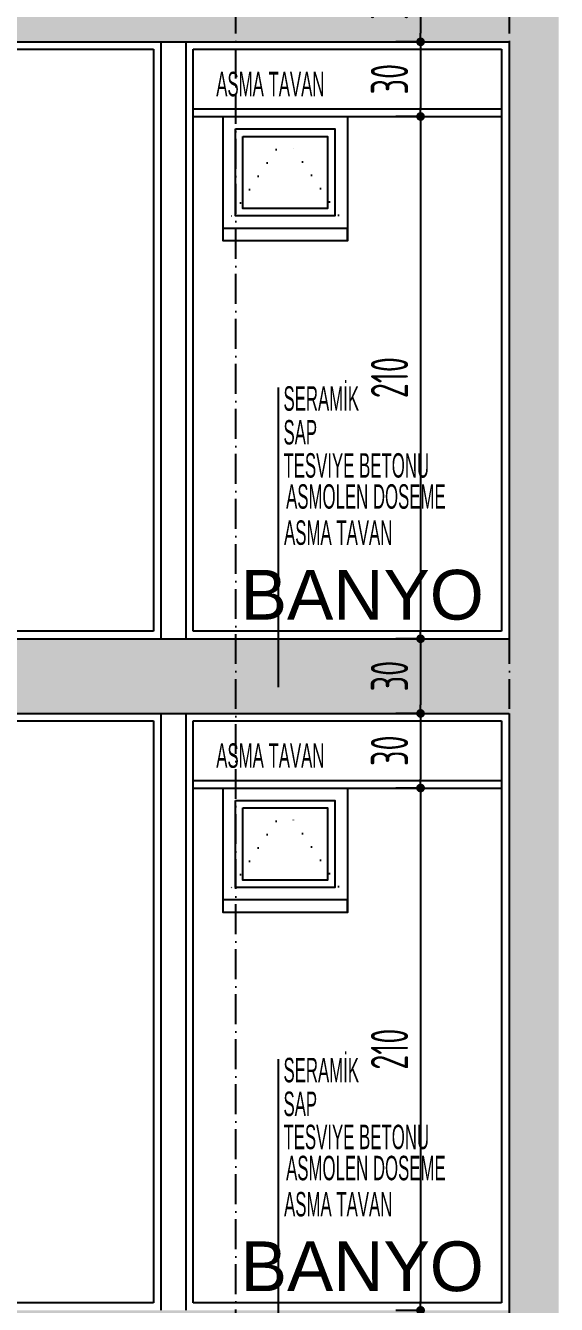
# Model space of a CAD drawing. Extents: x 41749 to 92598, y -24291 to 29432.
# Drawn here: x 72571 to 72785, y -22846 to -22332 of the extents above; entities that cross this region are included whole.
import ezdxf

# ---------------------------------------------------------------- set-up
doc = ezdxf.new("R2010")
doc.units = 0
doc.header["$MEASUREMENT"] = 0
doc.header["$PDMODE"] = 3
doc.linetypes.add('ACAD_ISO10W100', pattern=[18, 12, -3, 0, -3])
doc.linetypes.add('DOT', pattern=[6.35, 0, -6.35])
doc.layers.get('0').update_dxf_attribs({"linetype": 'CONTINUOUS'})
doc.layers.get('Defpoints').update_dxf_attribs({"linetype": 'CONTINUOUS'})
for name, color, linetype in [('AKS', 10, 'CONTINUOUS'), ('DUVAR', 6, 'CONTINUOUS'), ('İÇ ÖLÇÜ', 95, 'CONTINUOUS'), ('KOLON', 5, 'CONTINUOUS'), ('MAHAL', 21, 'CONTINUOUS'), ('P', 7, 'DOT'), ('SIVA', 7, 'CONTINUOUS'), ('SıVA', 7, 'CONTINUOUS'), ('tar', 12, 'CONTINUOUS')]:
    doc.layers.add(name, color=color, linetype=linetype)
doc.layers.add('Yazı 1_20', color=7, linetype='CONTINUOUS', lineweight=25)
doc.styles.add('ARIALNARROW', font='ARIALN.TTF')
doc.styles.add('mahal', font='arial.ttf', dxfattribs={"height": 70})
doc.styles.add('OLCU', font='isocpeur.ttf', dxfattribs={"width": 0.59})
doc.dimstyles.new('OLCU3', dxfattribs={"dimscale": 0.5, "dimtxt": 30, "dimasz": 7, "dimexe": 20, "dimexo": 0, "dimgap": 10, "dimtad": 1, "dimdec": 4, "dimrnd": 0.5, "dimdsep": 46, "dimtxsty": 'OLCU', "dimblk1": 'DOT', "dimblk2": 'DOT', "dimsah": 1, "dimcen": 0.09, "dimclrt": 4, "dimadec": 0, "dimazin": 0, "dimtfac": 1, "dimtdec": 4, "dimtix": 1, "dimtmove": 2, "dimatfit": 3, "dimfxl": 0, "dimtolj": 1, "dimtzin": 0, "dimarcsym": 0})

# ---------------------------------------------------------------- blocks, each defined once
blk = doc.blocks.new('DOT')
at = {"color": 0, "linetype": 'ByBlock'}
blk.add_line((-0.5, 0), (-1, 0), dxfattribs=at)
at = {"color": 0, "linetype": 'ByBlock', "const_width": 0.5}
blk.add_lwpolyline([(-0.25, 0, 1), (0.25, 0, 1)], format="xyb", close=True, dxfattribs=at)
blk = doc.blocks.new('*D87')
at = {"layer": 'Defpoints', "color": 0, "transparency": 16777216}
for p in [(72731.58, -22308.23), (72729.9, -22338.23), (72731.58, -22338.23)]:
    blk.add_point(p, dxfattribs=at)
at = {"layer": 'İÇ ÖLÇÜ', "color": 0, "lineweight": -2, "transparency": 16777216}
for p, q in [((72730.02, -22308.23), (72719.9, -22308.23)), ((72729.9, -22311.73), (72729.9, -22334.73)), ((72730.02, -22338.23), (72719.9, -22338.23))]:
    blk.add_line(p, q, dxfattribs=at)
at = {"layer": 'İÇ ÖLÇÜ', "color": 0, "lineweight": -2, "transparency": 16777216, "xscale": 3.5, "yscale": 3.5, "zscale": 3.5}
for p, rotation in [((72729.9, -22308.23), 90), ((72729.9, -22338.23), 270)]:
    blk.add_blockref('DOT', p, dxfattribs=dict(at, rotation=rotation))
at = {"layer": 'İÇ ÖLÇÜ', "color": 4, "transparency": 16777216, "insert": (72717.4, -22323.23), "char_height": 15, "attachment_point": 5, "rotation": 90, "style": 'OLCU'}
blk.add_mtext('\\A1;30', dxfattribs=at)
blk = doc.blocks.new('*D88')
at = {"layer": 'Defpoints', "color": 0, "transparency": 16777216}
for p in [(72731.58, -22338.23), (72729.9, -22368.23), (72738.94, -22368.23)]:
    blk.add_point(p, dxfattribs=at)
at = {"layer": 'İÇ ÖLÇÜ', "color": 0, "lineweight": -2, "transparency": 16777216}
for p, q in [((72730.02, -22338.23), (72719.9, -22338.23)), ((72729.9, -22341.73), (72729.9, -22364.73)), ((72730.02, -22368.23), (72719.9, -22368.23))]:
    blk.add_line(p, q, dxfattribs=at)
at = {"layer": 'İÇ ÖLÇÜ', "color": 0, "lineweight": -2, "transparency": 16777216, "xscale": 3.5, "yscale": 3.5, "zscale": 3.5}
for p, rotation in [((72729.9, -22338.23), 90), ((72729.9, -22368.23), 270)]:
    blk.add_blockref('DOT', p, dxfattribs=dict(at, rotation=rotation))
at = {"layer": 'İÇ ÖLÇÜ', "color": 4, "transparency": 16777216, "insert": (72717.4, -22353.23), "char_height": 15, "attachment_point": 5, "rotation": 90, "style": 'OLCU'}
blk.add_mtext('\\A1;30', dxfattribs=at)
blk = doc.blocks.new('*D89')
at = {"layer": 'Defpoints', "color": 0, "transparency": 16777216}
for p in [(72738.94, -22368.23), (72729.9, -22578.23), (72750.37, -22578.23)]:
    blk.add_point(p, dxfattribs=at)
at = {"layer": 'İÇ ÖLÇÜ', "color": 0, "lineweight": -2, "transparency": 16777216}
for p, q in [((72730.02, -22368.23), (72719.9, -22368.23)), ((72729.9, -22371.73), (72729.9, -22574.73)), ((72730.02, -22578.23), (72719.9, -22578.23))]:
    blk.add_line(p, q, dxfattribs=at)
at = {"layer": 'İÇ ÖLÇÜ', "color": 0, "lineweight": -2, "transparency": 16777216, "xscale": 3.5, "yscale": 3.5, "zscale": 3.5}
for p, rotation in [((72729.9, -22368.23), 90), ((72729.9, -22578.23), 270)]:
    blk.add_blockref('DOT', p, dxfattribs=dict(at, rotation=rotation))
at = {"layer": 'İÇ ÖLÇÜ', "color": 4, "transparency": 16777216, "insert": (72717.4, -22473.23), "char_height": 15, "attachment_point": 5, "rotation": 90, "style": 'OLCU'}
blk.add_mtext('\\A1;210', dxfattribs=at)
blk = doc.blocks.new('*D90')
at = {"layer": 'Defpoints', "color": 0, "transparency": 16777216}
for p in [(72731.58, -22578.23), (72729.9, -22608.23), (72731.58, -22608.23)]:
    blk.add_point(p, dxfattribs=at)
at = {"layer": 'İÇ ÖLÇÜ', "color": 0, "lineweight": -2, "transparency": 16777216}
for p, q in [((72730.02, -22578.23), (72719.9, -22578.23)), ((72729.9, -22581.73), (72729.9, -22604.73)), ((72730.02, -22608.23), (72719.9, -22608.23))]:
    blk.add_line(p, q, dxfattribs=at)
at = {"layer": 'İÇ ÖLÇÜ', "color": 0, "lineweight": -2, "transparency": 16777216, "xscale": 3.5, "yscale": 3.5, "zscale": 3.5}
for p, rotation in [((72729.9, -22578.23), 90), ((72729.9, -22608.23), 270)]:
    blk.add_blockref('DOT', p, dxfattribs=dict(at, rotation=rotation))
at = {"layer": 'İÇ ÖLÇÜ', "color": 4, "transparency": 16777216, "insert": (72717.4, -22593.23), "char_height": 15, "attachment_point": 5, "rotation": 90, "style": 'OLCU'}
blk.add_mtext('\\A1;30', dxfattribs=at)
blk = doc.blocks.new('*D91')
at = {"layer": 'Defpoints', "color": 0, "transparency": 16777216}
for p in [(72731.58, -22608.23), (72729.9, -22638.23), (72738.94, -22638.23)]:
    blk.add_point(p, dxfattribs=at)
at = {"layer": 'İÇ ÖLÇÜ', "color": 0, "lineweight": -2, "transparency": 16777216}
for p, q in [((72730.02, -22608.23), (72719.9, -22608.23)), ((72729.9, -22611.73), (72729.9, -22634.73)), ((72730.02, -22638.23), (72719.9, -22638.23))]:
    blk.add_line(p, q, dxfattribs=at)
at = {"layer": 'İÇ ÖLÇÜ', "color": 0, "lineweight": -2, "transparency": 16777216, "xscale": 3.5, "yscale": 3.5, "zscale": 3.5}
for p, rotation in [((72729.9, -22608.23), 90), ((72729.9, -22638.23), 270)]:
    blk.add_blockref('DOT', p, dxfattribs=dict(at, rotation=rotation))
at = {"layer": 'İÇ ÖLÇÜ', "color": 4, "transparency": 16777216, "insert": (72717.4, -22623.23), "char_height": 15, "attachment_point": 5, "rotation": 90, "style": 'OLCU'}
blk.add_mtext('\\A1;30', dxfattribs=at)
blk = doc.blocks.new('*D92')
at = {"layer": 'Defpoints', "color": 0, "transparency": 16777216}
for p in [(72738.94, -22638.23), (72729.9, -22848.23), (72750.37, -22848.23)]:
    blk.add_point(p, dxfattribs=at)
at = {"layer": 'İÇ ÖLÇÜ', "color": 0, "lineweight": -2, "transparency": 16777216}
for p, q in [((72730.02, -22638.23), (72719.9, -22638.23)), ((72729.9, -22641.73), (72729.9, -22844.73)), ((72730.02, -22848.23), (72719.9, -22848.23))]:
    blk.add_line(p, q, dxfattribs=at)
at = {"layer": 'İÇ ÖLÇÜ', "color": 0, "lineweight": -2, "transparency": 16777216, "xscale": 3.5, "yscale": 3.5, "zscale": 3.5}
for p, rotation in [((72729.9, -22638.23), 90), ((72729.9, -22848.23), 270)]:
    blk.add_blockref('DOT', p, dxfattribs=dict(at, rotation=rotation))
at = {"layer": 'İÇ ÖLÇÜ', "color": 4, "transparency": 16777216, "insert": (72717.4, -22743.23), "char_height": 15, "attachment_point": 5, "rotation": 90, "style": 'OLCU'}
blk.add_mtext('\\A1;210', dxfattribs=at)

msp = doc.modelspace()

# ---------------------------------------------------------------- hatches: boundary and pattern name
at = {"layer": 'tar'}
h = msp.add_hatch(dxfattribs=at)
h.set_pattern_fill('ANSI33', color=256, scale=40, style=0)
h.paths.add_polyline_path([(73355.47336, -23448.22794), (73335.47336, -23448.22794), (73335.47336, -23668.22794), (73355.47336, -23668.22794)], flags=16)
h.paths.add_polyline_path([(73890.47336, -22038.22794), (73335.47336, -22038.22794), (73335.47336, -22068.22794), (73850.47341, -22068.22792), (73850.47349, -22068.22787), (73890.47345, -22068.22798)])
h.paths.add_polyline_path([(73335.47336, -22104.50656), (73335.47336, -22088.85294), (73278.92352, -22088.85294), (73278.92352, -22105.72794), (73239.85133, -22105.72794), (73239.85133, -22122.60294), (73215.47336, -22122.60294), (73215.47336, -22139.47794), (73190.47336, -22139.47794), (73190.47336, -22156.35294), (73165.47336, -22156.35294), (73165.47336, -22173.22794), (73140.47336, -22173.22794), (73140.47336, -22190.10294), (73115.47336, -22190.10294), (73115.47336, -22206.97794), (73090.47336, -22206.97794), (73090.47336, -22223.85294), (73061.09539, -22223.85294), (73061.09539, -22240.72794), (73022.0232, -22240.72794), (73022.0232, -22257.60294), (72965.47336, -22257.60294), (72965.47336, -22272.60294), (73025.12398, -22272.60294), (73067.82647, -22254.16003), (73098.41545, -22236.58942), (73123.86545, -22219.41067), (73148.86545, -22202.53567), (73173.86545, -22185.66067), (73198.86545, -22168.78567), (73223.93842, -22151.86141), (73247.16506, -22135.78339), (73284.05961, -22119.8489)], flags=17)
h.paths.add_polyline_path([(73850.47324, -22308.22794), (73829.09812, -22308.22794), (73335.47336, -22308.22794), (73335.47336, -22338.22794), (73830.47338, -22338.22792), (73830.47338, -22328.22785), (73850.47324, -22328.22794)])
h.paths.add_polyline_path([(73335.47336, -22358.85294), (73278.92352, -22358.85294), (73278.92352, -22375.72794), (73239.85133, -22375.72794), (73239.85133, -22392.60294), (73215.47336, -22392.60294), (73215.47336, -22409.47794), (73190.47336, -22409.47794), (73190.47336, -22426.35294), (73165.47336, -22426.35294), (73165.47336, -22443.22794), (73140.47336, -22443.22794), (73140.47336, -22460.10294), (73115.47336, -22460.10294), (73115.47336, -22476.97794), (73090.47336, -22476.97794), (73090.47336, -22493.85294), (73061.09539, -22493.85294), (73061.09539, -22510.72794), (73022.0232, -22510.72794), (73022.0232, -22527.60294), (72965.47336, -22527.60294), (72965.47336, -22542.60294), (73025.12398, -22542.60294), (73067.82647, -22524.16003), (73098.41545, -22506.58942), (73123.86545, -22489.41067), (73148.86545, -22472.53567), (73173.86545, -22455.66067), (73198.86545, -22438.78567), (73223.93842, -22421.86141), (73247.16506, -22405.78339), (73284.05961, -22389.8489), (73335.47336, -22374.50656)], flags=17)
h.paths.add_polyline_path([(73223.93842, -22691.86141), (73247.16506, -22675.78339), (73284.05961, -22659.8489), (73335.47336, -22644.50656), (73335.47336, -22628.85294), (73278.92352, -22628.85294), (73278.92352, -22645.72794), (73239.85133, -22645.72794), (73239.85133, -22662.60294), (73215.47336, -22662.60294), (73215.47336, -22679.47794), (73190.47336, -22679.47794), (73190.47336, -22696.35294), (73165.47336, -22696.35294), (73165.47336, -22713.22794), (73140.47336, -22713.22794), (73140.47336, -22730.10294), (73115.47336, -22730.10294), (73115.47336, -22746.97794), (73090.47336, -22746.97794), (73090.47336, -22763.85294), (73061.09539, -22763.85294), (73061.09539, -22780.72794), (73022.0232, -22780.72794), (73022.0232, -22797.60294), (72965.47336, -22797.60294), (72965.47336, -22812.60294), (73025.12398, -22812.60294), (73067.82647, -22794.16003), (73098.41545, -22776.58942), (73123.86545, -22759.41067), (73148.86545, -22742.53567), (73173.86545, -22725.66067), (73198.86545, -22708.78567)], flags=17)
h.paths.add_polyline_path([(73850.47324, -22578.22794), (73829.09812, -22578.22794), (73335.47336, -22578.22794), (73335.47336, -22608.22794), (73830.47338, -22608.22792), (73830.47338, -22598.22785), (73850.47324, -22598.22794)])
h.paths.add_polyline_path([(73850.47324, -22848.22794), (73829.09812, -22848.22794), (73335.47336, -22848.22794), (73335.47336, -22878.22794), (73830.47338, -22878.22792), (73830.47338, -22868.22785), (73850.47324, -22868.22794)])
h.paths.add_polyline_path([(73198.86545, -22978.78567), (73223.93842, -22961.86141), (73247.16506, -22945.78339), (73284.05961, -22929.8489), (73335.47336, -22914.50656), (73335.47336, -22898.85294), (73278.92352, -22898.85294), (73278.92352, -22915.72794), (73239.85133, -22915.72794), (73239.85133, -22932.60294), (73215.47336, -22932.60294), (73215.47336, -22949.47794), (73190.47336, -22949.47794), (73190.47336, -22966.35294), (73165.47336, -22966.35294), (73165.47336, -22983.22794), (73140.47336, -22983.22794), (73140.47336, -23000.10294), (73115.47336, -23000.10294), (73115.47336, -23016.97794), (73090.47336, -23016.97794), (73090.47336, -23033.85294), (73061.09539, -23033.85294), (73061.09539, -23050.72794), (73022.0232, -23050.72794), (73022.0232, -23067.60294), (72965.47336, -23067.60294), (72965.47336, -23082.60294), (73025.12398, -23082.60294), (73067.82647, -23064.16003), (73098.41545, -23046.58942), (73123.86545, -23029.41067), (73148.86545, -23012.53567), (73173.86545, -22995.66067)], flags=17)
h.paths.add_polyline_path([(73840.47324, -23118.22794), (73829.09812, -23118.22794), (73335.47336, -23118.22794), (73335.47336, -23148.22794), (73840.47336, -23148.22792), (73840.47336, -23138.22794), (73840.47324, -23138.22794)])
h.paths.add_polyline_path([(73830.47336, -23918.22794), (72015.47336, -23918.22794), (72015.47336, -23968.22794), (71665.95223, -23968.22794), (71665.95223, -23698.22794), (71640.95224, -23698.22794), (71640.95225, -23918.22794), (71640.95223, -23918.22794), (71640.95223, -24018.22794), (72045.47336, -24018.22794), (73830.47336, -24018.22794)])
h.paths.add_polyline_path([(71665.95224, -23668.22794), (71640.95223, -23668.22794), (71640.95223, -23698.22794), (71665.95223, -23698.22794)])
h.paths.add_polyline_path([(72765.47336, -23148.22794), (72765.47336, -23574.47794), (72671.29231, -23574.47794), (72671.29231, -23558.85294), (72655.47336, -23558.85294), (72655.47336, -23543.22794), (72639.65441, -23543.22794), (72639.65441, -23527.60294), (72545.47336, -23527.60294), (72545.47336, -23537.60294), (72619.72941, -23537.60294), (72667.18626, -23584.47794), (72765.47336, -23584.47794), (72765.47336, -23918.22794), (72785.47336, -23918.22794), (72785.47336, -23783.22794), (72945.47336, -23783.22794), (72945.47336, -23918.22794), (72965.47336, -23918.22794), (72965.47336, -23683.22794), (73335.47336, -23683.22794), (73335.47336, -23698.22794), (73830.47336, -23698.22794), (73830.47336, -23668.22794), (72965.47336, -23668.22794), (72965.47336, -23535.37079), (73022.81866, -23535.37079), (73067.04782, -23509.94101), (73084.40105, -23490.75214), (73093.03785, -23475.20345), (73116.02036, -23462.26272), (73152.83084, -23434.8946), (73335.47336, -23434.8946), (73335.47336, -23448.22794), (73830.47336, -23448.22794), (73830.47336, -23418.22794), (73135.47336, -23418.22794), (73135.47336, -23436.08508), (73110.47336, -23436.08508), (73110.47336, -23453.94222), (73085.47336, -23453.94222), (73085.47336, -23471.79936), (73076.21556, -23471.79936), (73076.21556, -23489.65651), (73061.14326, -23489.65651), (73061.14326, -23507.51365), (73020.83289, -23507.51365), (73020.83289, -23525.37079), (72965.47336, -23525.37079), (72965.47336, -23330.22794), (73009.71206, -23330.22794), (73070.18076, -23305.87107), (73087.47183, -23286.81146), (73100.52171, -23274.55679), (73198.79386, -23209.04202), (73226.8201, -23185.35787), (73237.00358, -23177.02472), (73248.75557, -23169.07073), (73284.0037, -23147.03525), (73335.47336, -23133.86584), (73335.47336, -23118.22794), (73294.74121, -23118.22794), (73294.74121, -23134.8946), (73242.33457, -23134.8946), (73242.33457, -23151.56127), (73224.26255, -23151.56127), (73224.26255, -23168.22794), (73215.47336, -23168.22794), (73215.47336, -23184.8946), (73190.47336, -23184.8946), (73190.47336, -23201.56127), (73165.47336, -23201.56127), (73165.47336, -23218.22794), (73140.47336, -23218.22794), (73140.47336, -23234.8946), (73115.47336, -23234.8946), (73115.47336, -23251.56127), (73090.47336, -23251.56127), (73090.47336, -23268.22794), (73076.68417, -23268.22794), (73076.68417, -23284.8946), (73058.61215, -23284.8946), (73058.61215, -23301.56127), (73006.20551, -23301.56127), (73006.20551, -23318.22794), (72965.47336, -23318.22794), (72965.47336, -21788.40603), (72945.47336, -21788.40603), (72945.47336, -23768.22794), (72785.47336, -23768.22794), (72785.47336, -21790.68641), (72765.47336, -21792.22363), (72765.47336, -22038.22794), (72210.47336, -22038.22794), (72210.47336, -22068.22789), (72765.47336, -22068.22794), (72765.47336, -22308.22794), (72210.47336, -22308.22794), (72210.47336, -22328.22794), (72230.4733, -22328.22785), (72230.4733, -22338.22794), (72765.47336, -22338.22794), (72765.47336, -22578.22794), (72210.47336, -22578.22794), (72210.47336, -22598.22794), (72230.4733, -22598.22785), (72230.4733, -22608.22794), (72765.47336, -22608.22794), (72765.47336, -22848.22794), (72210.47336, -22848.22794), (72210.47336, -22868.22794), (72230.4733, -22868.22785), (72230.4733, -22878.22794), (72765.47336, -22878.22794), (72765.47336, -23118.22794), (72220.47336, -23118.22794), (72010.47336, -23118.22793), (72010.47336, -23148.22798)])
h.paths.add_polyline_path([(72545.47336, -23448.22794), (72545.47336, -23418.22794), (71640.95223, -23418.22794), (71640.95223, -23448.22794)])
h.paths.add_polyline_path([(72545.47336, -23698.22794), (72545.47336, -23668.22794), (72015.47336, -23668.22794), (72015.47336, -23698.22794)], flags=17)

# ---------------------------------------------------------------- linework, layer by layer
at = {"layer": 'AKS', "linetype": 'ACAD_ISO10W100'}
for p, q in [((72655.62189, -24018.22794), (72655.62189, -21516.41996)), ((72765.62189, -24018.22794), (72765.62189, -21516.41996))]:
    msp.add_line(p, q, dxfattribs=at)
at = {"layer": 'DUVAR'}
for p, q in [((72625.47336, -22338.22794), (72625.47336, -22578.22794)), ((72635.47336, -22338.22794), (72635.47336, -22578.22794)), ((72625.47336, -22608.22794), (72625.47336, -22848.22794)), ((72635.47336, -22608.22794), (72635.47336, -22848.22794))]:
    msp.add_line(p, q, dxfattribs=at)
at = {"layer": 'İÇ ÖLÇÜ'}
for p, q in [((72700.47335, -22413.22792), (72650.47335, -22413.22792)), ((72700.47335, -22418.22792), (72700.47335, -22413.22792)), ((72700.47335, -22683.22792), (72650.47335, -22683.22792)), ((72700.47335, -22688.22792), (72700.47335, -22683.22792))]:
    msp.add_line(p, q, dxfattribs=at)
for points in [[(72650.47335, -22368.22792), (72700.47335, -22368.22792), (72700.47335, -22418.22792), (72650.47335, -22418.22792), (72650.47335, -22368.22792)], [(72655.47335, -22373.22792), (72695.47335, -22373.22792), (72695.47335, -22408.22792), (72655.47335, -22408.22792)], [(72658.47335, -22376.22792), (72692.47335, -22376.22792), (72692.47335, -22405.22792), (72658.47335, -22405.22792)], [(72650.47335, -22638.22792), (72700.47335, -22638.22792), (72700.47335, -22688.22792), (72650.47335, -22688.22792), (72650.47335, -22638.22792)], [(72655.47335, -22643.22792), (72695.47335, -22643.22792), (72695.47335, -22678.22792), (72655.47335, -22678.22792)], [(72658.47335, -22646.22792), (72692.47335, -22646.22792), (72692.47335, -22675.22792), (72658.47335, -22675.22792)]]:
    msp.add_lwpolyline(points, close=True, dxfattribs=at)
at = {"layer": 'KOLON'}
for p, q in [((72765.47336, -22338.22794), (72765.47336, -22578.22794)), ((72765.47336, -22338.22794), (72765.47336, -22578.22794)), ((72765.47336, -22608.22794), (72765.47336, -22848.22794)), ((72765.47336, -22608.22794), (72765.47336, -22848.22794))]:
    msp.add_line(p, q, dxfattribs=at)
for points in [[(72230.4733, -22328.22789), (72230.4733, -22338.22794), (72765.47336, -22338.22794)], [(72220.47336, -22578.22794), (72765.47336, -22578.22794)], [(72220.47336, -22578.22794), (72765.47336, -22578.22794)], [(72231.84848, -22578.22794), (72765.47336, -22578.22794)], [(72231.84848, -22578.22794), (72765.47336, -22578.22794)], [(72231.84848, -22578.22794), (72765.47336, -22578.22794)], [(72231.84848, -22578.22794), (72765.47336, -22578.22794)], [(72230.4733, -22598.22789), (72230.4733, -22608.22794), (72765.47336, -22608.22794)], [(72230.4733, -22598.22789), (72230.4733, -22608.22794), (72765.47336, -22608.22794)]]:
    msp.add_lwpolyline(points, dxfattribs=at)
at = {"layer": 'MAHAL'}
for p, q in [((72638.47336, -22365.22792), (72762.47336, -22365.22791)), ((72638.47336, -22368.22792), (72762.47336, -22368.22791)), ((72638.47336, -22635.22792), (72762.47336, -22635.22791)), ((72638.47336, -22638.22792), (72762.47336, -22638.22791))]:
    msp.add_line(p, q, dxfattribs=at)
at = {"layer": 'P'}
for points in [[(72700.47335, -22413.22792), (72675.47335, -22376.22792), (72650.47335, -22413.22792)], [(72700.47335, -22683.22792), (72675.47335, -22646.22792), (72650.47335, -22683.22792)]]:
    msp.add_lwpolyline(points, dxfattribs=at)
at = {"layer": 'SIVA'}
for p, q in [((72622.47336, -22341.22794), (72622.47336, -22575.22794)), ((72638.47336, -22341.22794), (72762.47336, -22341.22794)), ((72638.47336, -22575.22794), (72638.47336, -22341.22794)), ((72762.47336, -22341.22794), (72762.47336, -22575.22794)), ((72622.47336, -22575.22794), (72258.47324, -22575.22794)), ((72622.47336, -22575.22794), (72258.47324, -22575.22794)), ((72762.47336, -22575.22794), (72638.47336, -22575.22794)), ((72762.47336, -22575.22794), (72638.47336, -22575.22794)), ((72258.4733, -22611.22794), (72622.47336, -22611.22794)), ((72622.47336, -22611.22794), (72622.47336, -22845.22794)), ((72638.47336, -22611.22794), (72762.47336, -22611.22794)), ((72638.47336, -22845.22794), (72638.47336, -22611.22794)), ((72762.47336, -22611.22794), (72762.47336, -22845.22794)), ((72622.47336, -22845.22794), (72258.47324, -22845.22794)), ((72622.47336, -22845.22794), (72258.47324, -22845.22794)), ((72762.47336, -22845.22794), (72638.47336, -22845.22794)), ((72762.47336, -22845.22794), (72638.47336, -22845.22794))]:
    msp.add_line(p, q, dxfattribs=at)
at = {"layer": 'SıVA'}
for points in [[(72207.47336, -22308.22794), (72207.47336, -22331.22794), (72227.4733, -22331.2279), (72227.4733, -22341.22794), (72622.47336, -22341.22794)], [(72207.47336, -22578.22794), (72207.47336, -22601.22794), (72227.4733, -22601.2279), (72227.4733, -22611.22794), (72622.47336, -22611.22794)]]:
    msp.add_lwpolyline(points, dxfattribs=at)
at = {"layer": 'Yazı 1_20'}
for p, q in [((72672.78018, -22597.62442), (72672.78018, -22477.24598)), ((72672.78018, -22867.62442), (72672.78018, -22747.24598))]:
    msp.add_line(p, q, dxfattribs=at)

# ---------------------------------------------------------------- texts
at = {"layer": 'MAHAL', "char_height": 20, "width": 318.296, "attachment_point": 5, "style": 'mahal'}
for insert in [(72706.44358, -22560.66014), (72706.44358, -22830.66014)]:
    msp.add_mtext('BANYO', dxfattribs=dict(at, insert=insert))
at = {"layer": 'Yazı 1_20', "style": 'ARIALNARROW', "width": 0.6}
for s, p in [('ASMA TAVAN', (72647.71597, -22360.11019)), ('SERAMİK', (72674.76296, -22486.54034)), ('SAP', (72674.76296, -22500.11645)), ('TESVIYE BETONU', (72674.76296, -22513.43178)), ('ASMOLEN DOSEME', (72675.8174, -22525.92639)), ('ASMA TAVAN', (72674.99798, -22540.45974, 0.00293)), ('ASMA TAVAN', (72647.71597, -22630.11019)), ('SERAMİK', (72674.76296, -22756.54034)), ('SAP', (72674.76296, -22770.11645)), ('TESVIYE BETONU', (72674.76296, -22783.43178)), ('ASMOLEN DOSEME', (72675.8174, -22795.92639)), ('ASMA TAVAN', (72674.99798, -22810.45974, 0.00293))]:
    msp.add_text(s, height=9.828, dxfattribs=at).set_placement(p)

# ---------------------------------------------------------------- dimensions: what is measured, and where the dimension line sits
at = {"layer": 'İÇ ÖLÇÜ'}
for base, p1, p2, picture, middle in [((72729.89888, -22338.22793), (72731.57821, -22308.22794), (72731.5782, -22338.22793), '*D87', (72717.39888, -22323.22793)), ((72729.89888, -22368.22791), (72731.5782, -22338.22793), (72738.94442, -22368.22791), '*D88', (72717.39888, -22353.22792)), ((72729.89888, -22578.22794), (72738.94442, -22368.22791), (72750.36732, -22578.22794), '*D89', (72717.39888, -22473.22793)), ((72729.89888, -22608.22793), (72731.57821, -22578.22794), (72731.5782, -22608.22793), '*D90', (72717.39888, -22593.22793)), ((72729.89888, -22638.22791), (72731.5782, -22608.22793), (72738.94442, -22638.22791), '*D91', (72717.39888, -22623.22792)), ((72729.89888, -22848.22794), (72738.94442, -22638.22791), (72750.36732, -22848.22794), '*D92', (72717.39888, -22743.22793))]:
    dim = msp.add_linear_dim(base=base, p1=p1, p2=p2, angle=90, dimstyle='OLCU3', override={"dimfxl": 0.25}, dxfattribs=at)
    dim.commit()
    dim.dimension.update_dxf_attribs({"geometry": picture, "text_midpoint": middle})

doc.saveas('drawing.dxf')
